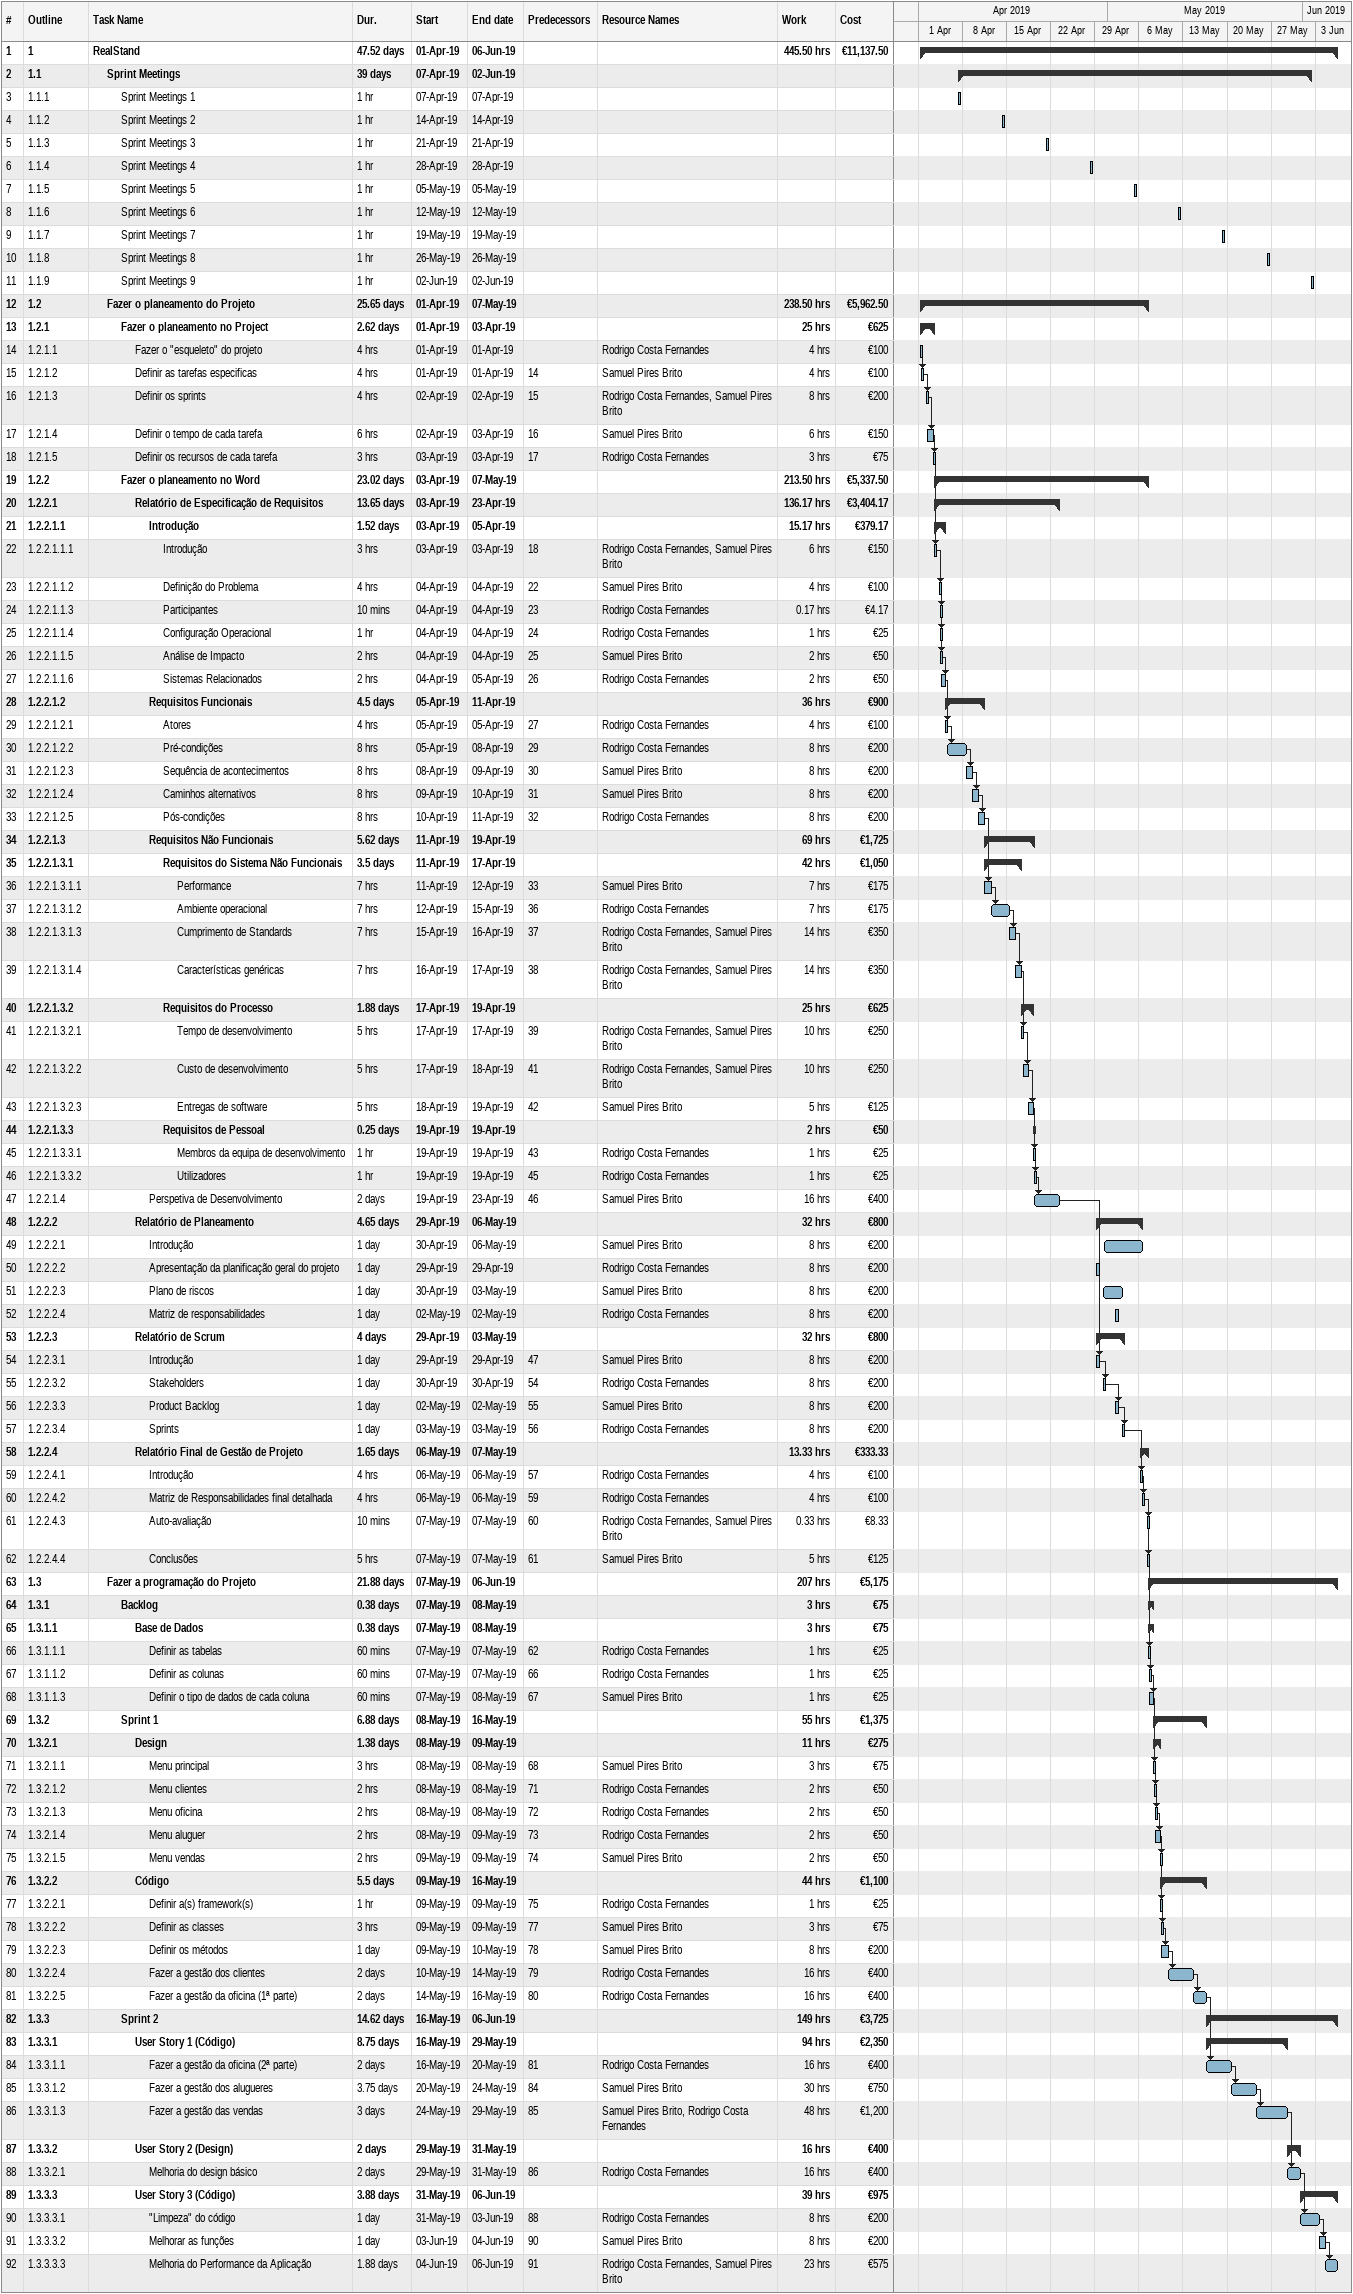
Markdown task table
| ID | WBS | Task | Duration | Start | Finish | Predecessors | Resources | Work (h) | Cost (€) |
|---|---|---|---|---|---|---|---|---|---|
| 1 | 1 | **RealStand** | 47.52d | 2019-04-01 | 2019-06-06 |  |  | 445.50 | 11137.50 |
| 2 | 1.1 | **Sprint Meetings** | 39d | 2019-04-07 | 2019-06-02 |  |  |  |  |
| 3 | 1.1.1 | Sprint Meetings 1 | 1h | 2019-04-07 | 2019-04-07 |  |  |  |  |
| 4 | 1.1.2 | Sprint Meetings 2 | 1h | 2019-04-14 | 2019-04-14 |  |  |  |  |
| 5 | 1.1.3 | Sprint Meetings 3 | 1h | 2019-04-21 | 2019-04-21 |  |  |  |  |
| 6 | 1.1.4 | Sprint Meetings 4 | 1h | 2019-04-28 | 2019-04-28 |  |  |  |  |
| 7 | 1.1.5 | Sprint Meetings 5 | 1h | 2019-05-05 | 2019-05-05 |  |  |  |  |
| 8 | 1.1.6 | Sprint Meetings 6 | 1h | 2019-05-12 | 2019-05-12 |  |  |  |  |
| 9 | 1.1.7 | Sprint Meetings 7 | 1h | 2019-05-19 | 2019-05-19 |  |  |  |  |
| 10 | 1.1.8 | Sprint Meetings 8 | 1h | 2019-05-26 | 2019-05-26 |  |  |  |  |
| 11 | 1.1.9 | Sprint Meetings 9 | 1h | 2019-06-02 | 2019-06-02 |  |  |  |  |
| 12 | 1.2 | **Fazer o planeamento do Projeto** | 25.65d | 2019-04-01 | 2019-05-07 |  |  | 238.50 | 5962.50 |
| 13 | 1.2.1 | **Fazer o planeamento no Project** | 2.62d | 2019-04-01 | 2019-04-03 |  |  | 25 | 625 |
| 14 | 1.2.1.1 | Fazer o "esqueleto" do projeto | 4h | 2019-04-01 | 2019-04-01 |  | Rodrigo Costa Fernandes | 4 | 100 |
| 15 | 1.2.1.2 | Definir as tarefas especificas | 4h | 2019-04-01 | 2019-04-01 | 14 | Samuel Pires Brito | 4 | 100 |
| 16 | 1.2.1.3 | Definir os sprints | 4h | 2019-04-02 | 2019-04-02 | 15 | Rodrigo Costa Fernandes, Samuel Pires Brito | 8 | 200 |
| 17 | 1.2.1.4 | Definir o tempo de cada tarefa | 6h | 2019-04-02 | 2019-04-03 | 16 | Samuel Pires Brito | 6 | 150 |
| 18 | 1.2.1.5 | Definir os recursos de cada tarefa | 3h | 2019-04-03 | 2019-04-03 | 17 | Rodrigo Costa Fernandes | 3 | 75 |
| 19 | 1.2.2 | **Fazer o planeamento no Word** | 23.02d | 2019-04-03 | 2019-05-07 |  |  | 213.50 | 5337.50 |
| 20 | 1.2.2.1 | **Relatório de Especificação de Requisitos** | 13.65d | 2019-04-03 | 2019-04-23 |  |  | 136.17 | 3404.17 |
| 21 | 1.2.2.1.1 | **Introdução** | 1.52d | 2019-04-03 | 2019-04-05 |  |  | 15.17 | 379.17 |
| 22 | 1.2.2.1.1.1 | Introdução | 3h | 2019-04-03 | 2019-04-03 | 18 | Rodrigo Costa Fernandes, Samuel Pires Brito | 6 | 150 |
| 23 | 1.2.2.1.1.2 | Definição do Problema | 4h | 2019-04-04 | 2019-04-04 | 22 | Samuel Pires Brito | 4 | 100 |
| 24 | 1.2.2.1.1.3 | Participantes | 10min | 2019-04-04 | 2019-04-04 | 23 | Rodrigo Costa Fernandes | 0.17 | 4.17 |
| 25 | 1.2.2.1.1.4 | Configuração Operacional | 1h | 2019-04-04 | 2019-04-04 | 24 | Rodrigo Costa Fernandes | 1 | 25 |
| 26 | 1.2.2.1.1.5 | Análise de Impacto | 2h | 2019-04-04 | 2019-04-04 | 25 | Samuel Pires Brito | 2 | 50 |
| 27 | 1.2.2.1.1.6 | Sistemas Relacionados | 2h | 2019-04-04 | 2019-04-05 | 26 | Rodrigo Costa Fernandes | 2 | 50 |
| 28 | 1.2.2.1.2 | **Requisitos Funcionais** | 4.5d | 2019-04-05 | 2019-04-11 |  |  | 36 | 900 |
| 29 | 1.2.2.1.2.1 | Atores | 4h | 2019-04-05 | 2019-04-05 | 27 | Rodrigo Costa Fernandes | 4 | 100 |
| 30 | 1.2.2.1.2.2 | Pré-condições | 8h | 2019-04-05 | 2019-04-08 | 29 | Rodrigo Costa Fernandes | 8 | 200 |
| 31 | 1.2.2.1.2.3 | Sequência de acontecimentos | 8h | 2019-04-08 | 2019-04-09 | 30 | Samuel Pires Brito | 8 | 200 |
| 32 | 1.2.2.1.2.4 | Caminhos alternativos | 8h | 2019-04-09 | 2019-04-10 | 31 | Samuel Pires Brito | 8 | 200 |
| 33 | 1.2.2.1.2.5 | Pós-condições | 8h | 2019-04-10 | 2019-04-11 | 32 | Rodrigo Costa Fernandes | 8 | 200 |
| 34 | 1.2.2.1.3 | **Requisitos Não Funcionais** | 5.62d | 2019-04-11 | 2019-04-19 |  |  | 69 | 1725 |
| 35 | 1.2.2.1.3.1 | **Requisitos do Sistema Não Funcionais** | 3.5d | 2019-04-11 | 2019-04-17 |  |  | 42 | 1050 |
| 36 | 1.2.2.1.3.1.1 | Performance | 7h | 2019-04-11 | 2019-04-12 | 33 | Samuel Pires Brito | 7 | 175 |
| 37 | 1.2.2.1.3.1.2 | Ambiente operacional | 7h | 2019-04-12 | 2019-04-15 | 36 | Rodrigo Costa Fernandes | 7 | 175 |
| 38 | 1.2.2.1.3.1.3 | Cumprimento de Standards | 7h | 2019-04-15 | 2019-04-16 | 37 | Rodrigo Costa Fernandes, Samuel Pires Brito | 14 | 350 |
| 39 | 1.2.2.1.3.1.4 | Características genéricas | 7h | 2019-04-16 | 2019-04-17 | 38 | Rodrigo Costa Fernandes, Samuel Pires Brito | 14 | 350 |
| 40 | 1.2.2.1.3.2 | **Requisitos do Processo** | 1.88d | 2019-04-17 | 2019-04-19 |  |  | 25 | 625 |
| 41 | 1.2.2.1.3.2.1 | Tempo de desenvolvimento | 5h | 2019-04-17 | 2019-04-17 | 39 | Rodrigo Costa Fernandes, Samuel Pires Brito | 10 | 250 |
| 42 | 1.2.2.1.3.2.2 | Custo de desenvolvimento | 5h | 2019-04-17 | 2019-04-18 | 41 | Rodrigo Costa Fernandes, Samuel Pires Brito | 10 | 250 |
| 43 | 1.2.2.1.3.2.3 | Entregas de software | 5h | 2019-04-18 | 2019-04-19 | 42 | Samuel Pires Brito | 5 | 125 |
| 44 | 1.2.2.1.3.3 | **Requisitos de Pessoal** | 0.25d | 2019-04-19 | 2019-04-19 |  |  | 2 | 50 |
| 45 | 1.2.2.1.3.3.1 | Membros da equipa de desenvolvimento | 1h | 2019-04-19 | 2019-04-19 | 43 | Rodrigo Costa Fernandes | 1 | 25 |
| 46 | 1.2.2.1.3.3.2 | Utilizadores | 1h | 2019-04-19 | 2019-04-19 | 45 | Rodrigo Costa Fernandes | 1 | 25 |
| 47 | 1.2.2.1.4 | Perspetiva de Desenvolvimento | 2d | 2019-04-19 | 2019-04-23 | 46 | Samuel Pires Brito | 16 | 400 |
| 48 | 1.2.2.2 | **Relatório de Planeamento** | 4.65d | 2019-04-29 | 2019-05-06 |  |  | 32 | 800 |
| 49 | 1.2.2.2.1 | Introdução | 1d | 2019-04-30 | 2019-05-06 |  | Samuel Pires Brito | 8 | 200 |
| 50 | 1.2.2.2.2 | Apresentação da planificação geral do projeto | 1d | 2019-04-29 | 2019-04-29 |  | Rodrigo Costa Fernandes | 8 | 200 |
| 51 | 1.2.2.2.3 | Plano de riscos | 1d | 2019-04-30 | 2019-05-03 |  | Samuel Pires Brito | 8 | 200 |
| 52 | 1.2.2.2.4 | Matriz de responsabilidades | 1d | 2019-05-02 | 2019-05-02 |  | Rodrigo Costa Fernandes | 8 | 200 |
| 53 | 1.2.2.3 | **Relatório de Scrum** | 4d | 2019-04-29 | 2019-05-03 |  |  | 32 | 800 |
| 54 | 1.2.2.3.1 | Introdução | 1d | 2019-04-29 | 2019-04-29 | 47 | Samuel Pires Brito | 8 | 200 |
| 55 | 1.2.2.3.2 | Stakeholders | 1d | 2019-04-30 | 2019-04-30 | 54 | Rodrigo Costa Fernandes | 8 | 200 |
| 56 | 1.2.2.3.3 | Product Backlog | 1d | 2019-05-02 | 2019-05-02 | 55 | Samuel Pires Brito | 8 | 200 |
| 57 | 1.2.2.3.4 | Sprints | 1d | 2019-05-03 | 2019-05-03 | 56 | Rodrigo Costa Fernandes | 8 | 200 |
| 58 | 1.2.2.4 | **Relatório Final de Gestão de Projeto** | 1.65d | 2019-05-06 | 2019-05-07 |  |  | 13.33 | 333.33 |
| 59 | 1.2.2.4.1 | Introdução | 4h | 2019-05-06 | 2019-05-06 | 57 | Rodrigo Costa Fernandes | 4 | 100 |
| 60 | 1.2.2.4.2 | Matriz de Responsabilidades final detalhada | 4h | 2019-05-06 | 2019-05-06 | 59 | Rodrigo Costa Fernandes | 4 | 100 |
| 61 | 1.2.2.4.3 | Auto-avaliação | 10min | 2019-05-07 | 2019-05-07 | 60 | Rodrigo Costa Fernandes, Samuel Pires Brito | 0.33 | 8.33 |
| 62 | 1.2.2.4.4 | Conclusões | 5h | 2019-05-07 | 2019-05-07 | 61 | Samuel Pires Brito | 5 | 125 |
| 63 | 1.3 | **Fazer a programação do Projeto** | 21.88d | 2019-05-07 | 2019-06-06 |  |  | 207 | 5175 |
| 64 | 1.3.1 | **Backlog** | 0.38d | 2019-05-07 | 2019-05-08 |  |  | 3 | 75 |
| 65 | 1.3.1.1 | **Base de Dados** | 0.38d | 2019-05-07 | 2019-05-08 |  |  | 3 | 75 |
| 66 | 1.3.1.1.1 | Definir as tabelas | 60min | 2019-05-07 | 2019-05-07 | 62 | Rodrigo Costa Fernandes | 1 | 25 |
| 67 | 1.3.1.1.2 | Definir as colunas | 60min | 2019-05-07 | 2019-05-07 | 66 | Rodrigo Costa Fernandes | 1 | 25 |
| 68 | 1.3.1.1.3 | Definir o tipo de dados de cada coluna | 60min | 2019-05-07 | 2019-05-08 | 67 | Samuel Pires Brito | 1 | 25 |
| 69 | 1.3.2 | **Sprint 1** | 6.88d | 2019-05-08 | 2019-05-16 |  |  | 55 | 1375 |
| 70 | 1.3.2.1 | **Design** | 1.38d | 2019-05-08 | 2019-05-09 |  |  | 11 | 275 |
| 71 | 1.3.2.1.1 | Menu principal | 3h | 2019-05-08 | 2019-05-08 | 68 | Samuel Pires Brito | 3 | 75 |
| 72 | 1.3.2.1.2 | Menu clientes | 2h | 2019-05-08 | 2019-05-08 | 71 | Rodrigo Costa Fernandes | 2 | 50 |
| 73 | 1.3.2.1.3 | Menu oficina | 2h | 2019-05-08 | 2019-05-08 | 72 | Rodrigo Costa Fernandes | 2 | 50 |
| 74 | 1.3.2.1.4 | Menu aluguer | 2h | 2019-05-08 | 2019-05-09 | 73 | Rodrigo Costa Fernandes | 2 | 50 |
| 75 | 1.3.2.1.5 | Menu vendas | 2h | 2019-05-09 | 2019-05-09 | 74 | Samuel Pires Brito | 2 | 50 |
| 76 | 1.3.2.2 | **Código** | 5.5d | 2019-05-09 | 2019-05-16 |  |  | 44 | 1100 |
| 77 | 1.3.2.2.1 | Definir a(s) framework(s) | 1h | 2019-05-09 | 2019-05-09 | 75 | Rodrigo Costa Fernandes | 1 | 25 |
| 78 | 1.3.2.2.2 | Definir as classes | 3h | 2019-05-09 | 2019-05-09 | 77 | Samuel Pires Brito | 3 | 75 |
| 79 | 1.3.2.2.3 | Definir os métodos | 1d | 2019-05-09 | 2019-05-10 | 78 | Samuel Pires Brito | 8 | 200 |
| 80 | 1.3.2.2.4 | Fazer a gestão dos clientes | 2d | 2019-05-10 | 2019-05-14 | 79 | Rodrigo Costa Fernandes | 16 | 400 |
| 81 | 1.3.2.2.5 | Fazer a gestão da oficina (1ª parte) | 2d | 2019-05-14 | 2019-05-16 | 80 | Rodrigo Costa Fernandes | 16 | 400 |
| 82 | 1.3.3 | **Sprint 2** | 14.62d | 2019-05-16 | 2019-06-06 |  |  | 149 | 3725 |
| 83 | 1.3.3.1 | **User Story 1 (Código)** | 8.75d | 2019-05-16 | 2019-05-29 |  |  | 94 | 2350 |
| 84 | 1.3.3.1.1 | Fazer a gestão da oficina (2ª parte) | 2d | 2019-05-16 | 2019-05-20 | 81 | Rodrigo Costa Fernandes | 16 | 400 |
| 85 | 1.3.3.1.2 | Fazer a gestão dos alugueres | 3.75d | 2019-05-20 | 2019-05-24 | 84 | Samuel Pires Brito | 30 | 750 |
| 86 | 1.3.3.1.3 | Fazer a gestão das vendas | 3d | 2019-05-24 | 2019-05-29 | 85 | Samuel Pires Brito, Rodrigo Costa Fernandes | 48 | 1200 |
| 87 | 1.3.3.2 | **User Story 2 (Design)** | 2d | 2019-05-29 | 2019-05-31 |  |  | 16 | 400 |
| 88 | 1.3.3.2.1 | Melhoria do design básico | 2d | 2019-05-29 | 2019-05-31 | 86 | Rodrigo Costa Fernandes | 16 | 400 |
| 89 | 1.3.3.3 | **User Story 3 (Código)** | 3.88d | 2019-05-31 | 2019-06-06 |  |  | 39 | 975 |
| 90 | 1.3.3.3.1 | "Limpeza" do código | 1d | 2019-05-31 | 2019-06-03 | 88 | Rodrigo Costa Fernandes | 8 | 200 |
| 91 | 1.3.3.3.2 | Melhorar as funções | 1d | 2019-06-03 | 2019-06-04 | 90 | Samuel Pires Brito | 8 | 200 |
| 92 | 1.3.3.3.3 | Melhoria do Performance da Aplicação | 1.88d | 2019-06-04 | 2019-06-06 | 91 | Rodrigo Costa Fernandes, Samuel Pires Brito | 23 | 575 |
